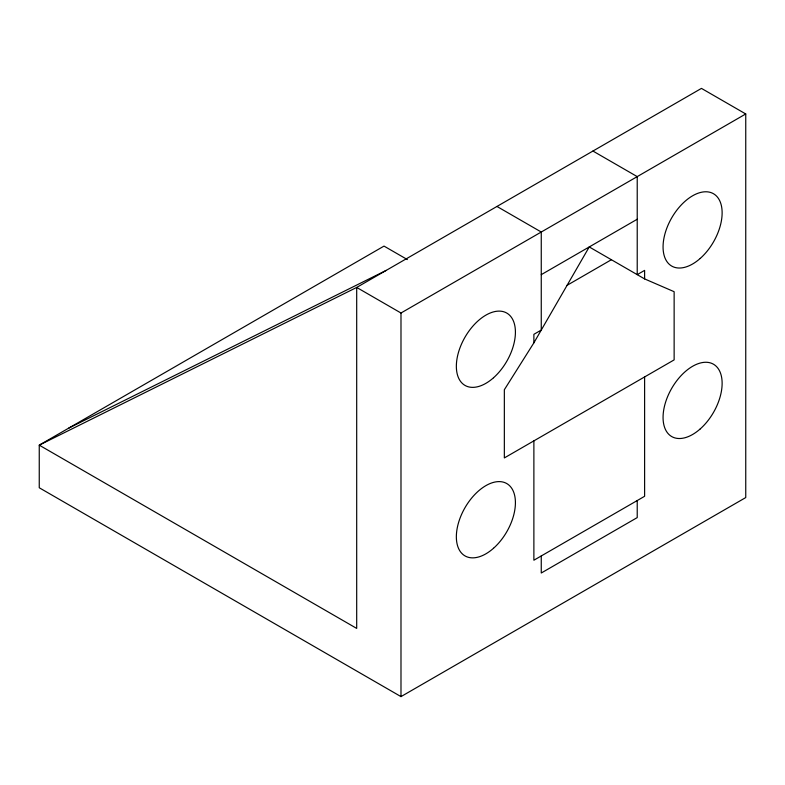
<?xml version="1.0" encoding="UTF-8"?>
<svg xmlns="http://www.w3.org/2000/svg" width="785" height="785" viewBox="0 0 785 785"><rect width="100%" height="100%" fill="white"/><g stroke="black" fill="none" stroke-linecap="round" stroke-linejoin="round"><path stroke-width="1.18" d="M533.879 342.849L589.241 246.941L644.613 278.911L674.138 291.696L674.138 359.893L504.343 457.93L504.343 389.733L533.879 342.849L533.879 334.322L541.258 330.053L541.258 232.026L496.964 206.455M745.75 113.962L701.456 88.391L356.694 287.438L356.694 628.412L39.25 445.144L356.694 287.438L400.988 313.009L745.75 113.962L745.75 497.562L400.988 696.609L39.25 487.76L39.25 445.144L384.012 246.097L407.376 259.58M541.258 274.652L637.224 219.241M567.094 285.308L611.387 259.727M68.776 428.09L386.23 270.383M592.93 151.044L637.224 176.615L637.224 274.652L644.613 270.383L644.613 278.911M644.613 376.947L644.613 496.287L533.879 560.215L533.879 440.876M637.224 500.545L637.224 517.6L541.258 573.011L541.258 555.957M400.988 313.009L400.988 696.609M700.24 258.422A41.762 24.109 -60 0 0 713.477 193.728A41.762 24.109 -60 0 0 664.071 237.541A41.762 24.109 -60 0 0 700.24 258.422M700.24 428.914A41.762 24.109 -60 0 0 713.477 364.22A41.762 24.109 -60 0 0 664.071 408.033A41.762 24.109 -60 0 0 700.24 428.914M493.529 377.762A41.762 24.109 -60 0 0 506.767 313.068A41.762 24.109 -60 0 0 457.361 356.881A41.762 24.109 -60 0 0 493.529 377.762M493.529 548.254A41.762 24.109 -60 0 0 506.767 483.56A41.762 24.109 -60 0 0 457.361 527.373A41.762 24.109 -60 0 0 493.529 548.254"/></g></svg>
